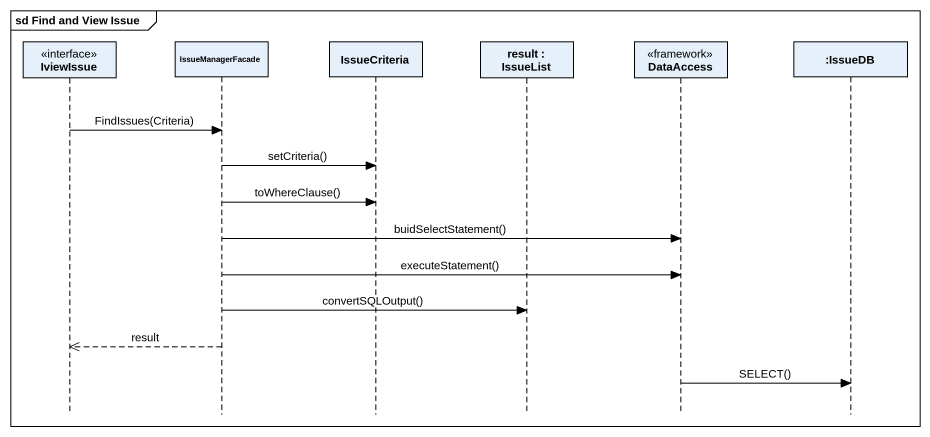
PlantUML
@startuml
mainframe sd Find and View Issue
hide footbox
participant IviewIssue <<interface>>
participant IssueManagerFacade
participant IssueCriteria
participant "result : IssueList" as result
participant DataAccess <<framework>>
participant ":IssueDB" as IssueDB

IviewIssue -> IssueManagerFacade : FindIssues(Criteria)
IssueManagerFacade -> IssueCriteria : setCriteria()
IssueManagerFacade -> IssueCriteria : toWhereClause()
IssueManagerFacade -> DataAccess : buidSelectStatement()
IssueManagerFacade -> DataAccess : executeStatement()
IssueManagerFacade -> result : convertSQLOutput()
IssueManagerFacade -->> IviewIssue : result
DataAccess -> IssueDB : SELECT()
@enduml
